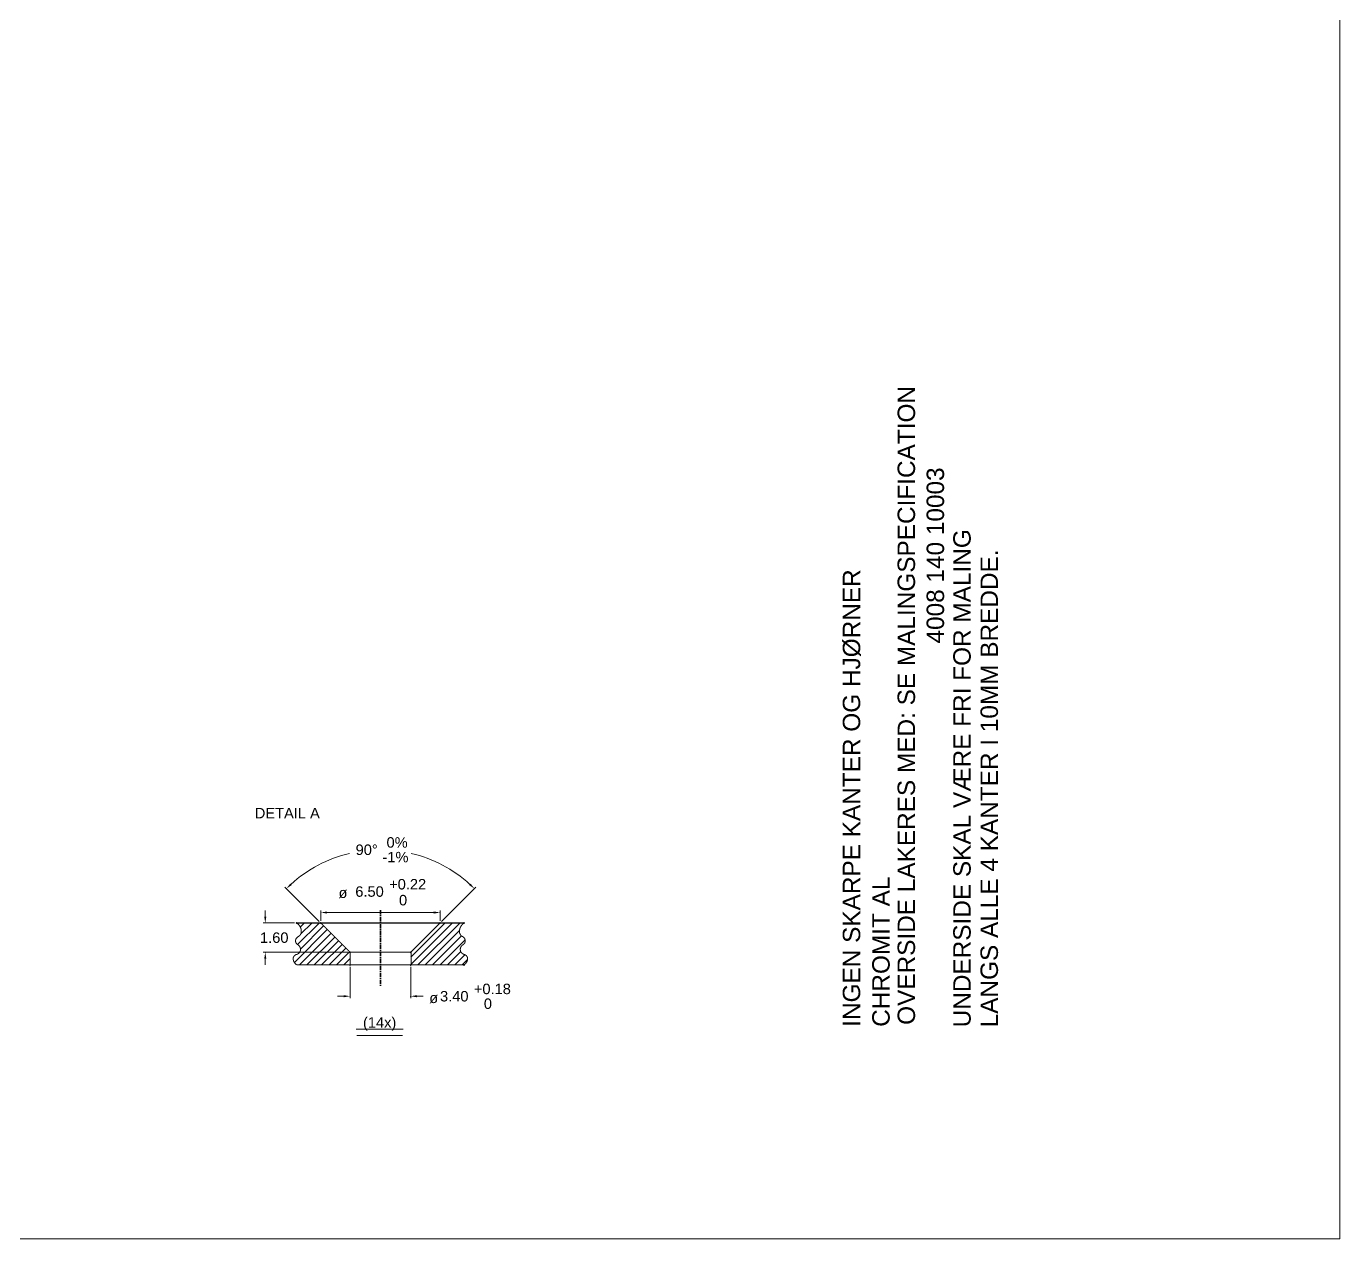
# Model space of a CAD drawing. Extents: x 20 to 965, y 10 to 705.
# Drawn here: x 588.5 to 965, y 10 to 357.6 of the extents above; entities that cross this region are included whole.
import ezdxf

# ---------------------------------------------------------------- set-up
doc = ezdxf.new("R2010")
doc.units = 0
doc.header["$MEASUREMENT"] = 0
doc.linetypes.add('CENTER', pattern=[2, 1.25, -0.25, 0.25, -0.25])
doc.layers.get('0').update_dxf_attribs({"linetype": 'CONTINUOUS'})
for name, color, linetype, lineweight in [('110-1', 10, 'CONTINUOUS', 20), ('110-1M', 3, 'CONTINUOUS', 35), ('110-2DIM', 1, 'CONTINUOUS', 13)]:
    doc.layers.add(name, color=color, linetype=linetype, lineweight=lineweight)
doc.styles.get("Standard").update_dxf_attribs({"font": 'ARIAL.TTF'})
doc.styles.add('UV', font='ARIAL.TTF')

# ---------------------------------------------------------------- blocks, each defined once
blk = doc.blocks.new('*X8')
at = {"color": 0}
for p, q in [((15.006, 8.996), (15.01, 9)), ((15.041, 7.97), (16.071, 9)), ((15.172, 8.808), (15.364, 9)), ((15.183, 7.758), (16.287, 8.863)), ((15.201, 8.484), (15.718, 9)), ((14.892, 7.114), (16.464, 8.686)), ((14.975, 8.258), (15.061, 8.344)), ((15.132, 7), (16.641, 8.509)), ((15.485, 7), (16.818, 8.332)), ((15.839, 7), (16.994, 8.156)), ((16.192, 7), (17.171, 7.979)), ((16.546, 7), (17.348, 7.802)), ((16.899, 7), (17.525, 7.625)), ((17.253, 7), (17.55, 7.297))]:
    blk.add_line(p, q, dxfattribs=at)
blk = doc.blocks.new('*X9')
at = {"color": 0}
for p, q in [((20.45, 7.015), (22.435, 9)), ((20.45, 7.369), (22.081, 9)), ((20.789, 7), (22.789, 9)), ((21.142, 7), (22.779, 8.637)), ((21.496, 7), (22.877, 8.381)), ((21.849, 7), (23.048, 8.198)), ((22.203, 7), (22.839, 7.636)), ((22.556, 7), (23.04, 7.484)), ((22.91, 7), (23.164, 7.254))]:
    blk.add_line(p, q, dxfattribs=at)

msp = doc.modelspace()

# ---------------------------------------------------------------- linework, layer by layer
at = {"layer": '110-1'}
for p in [(965, 705), (20, 10)]:
    msp.add_line(p, (965, 10), dxfattribs=at)
at = {"layer": '110-1M', "color": 3, "linetype": 'CENTER'}
msp.add_lwpolyline([(690.026, 104.237), (690.026, 82.527)], dxfattribs=at)
at = {"layer": '110-1M', "const_width": 0.3}
for points in [[(666.026, 100.527, -0.1347947), (667.08, 99.339, -0.1421464), (667.343, 97.854, -0.260812), (666.475, 96.632, 0.2811418), (665.706, 95.457, 0.2768744), (666.357, 94.291, -0.251153), (667.125, 93.059, -0.3606632), (665.997, 91.503, 0.3993064), (665.052, 89.995, 0.0966963), (665.382, 89.199, 0.0894692), (666.026, 88.527)], [(714.026, 100.527, 0.1347947), (712.972, 99.339, 0.1421464), (712.709, 97.854, 0.260812), (713.576, 96.632, -0.2811418), (714.345, 95.457, -0.2768744), (713.695, 94.291, 0.251153), (712.927, 93.059, 0.3606632), (714.054, 91.503, -0.3993064), (715, 89.995, -0.0966963), (714.67, 89.199, -0.0894692), (714.026, 88.527)]]:
    msp.add_lwpolyline(points, format="xyb", dxfattribs=at)
for points in [[(666.026, 100.527), (714.026, 100.527)], [(681.326, 92.127), (672.926, 100.527)], [(698.726, 92.127), (707.126, 100.527)], [(681.326, 92.127), (681.326, 88.527)], [(681.326, 92.127), (698.726, 92.127)], [(698.877, 91.975), (698.877, 88.375)], [(666.026, 88.527), (714.026, 88.527)]]:
    msp.add_lwpolyline(points, dxfattribs=at)
at = {"layer": '110-1M', "linetype": 'ByBlock'}
for p in [(666.026, 100.527), (672.926, 100.527), (672.926, 100.527), (707.126, 100.527), (707.126, 100.527), (714.026, 100.527), (681.326, 92.127), (681.326, 92.127), (698.726, 92.127), (681.326, 88.527), (698.726, 88.527), (714.026, 88.527)]:
    msp.add_point(p, dxfattribs=at)
at = {"layer": '110-2DIM', "linetype": 'ByBlock'}
for p, q in [((662.661, 110.792), (672.502, 100.951)), ((717.391, 110.792), (707.55, 100.951)), ((657.026, 102.327), (657.026, 104.127)), ((672.926, 101.127), (672.926, 104.127)), ((674.726, 103.527), (705.326, 103.527)), ((707.126, 101.127), (707.126, 104.127)), ((665.426, 100.527), (656.426, 100.527)), ((680.726, 92.127), (656.426, 92.127)), ((657.026, 90.327), (657.026, 88.527)), ((681.326, 87.927), (681.326, 78.927)), ((698.726, 87.927), (698.726, 78.927)), ((679.526, 79.527), (677.726, 79.527)), ((700.526, 79.527), (702.326, 79.527))]:
    msp.add_line(p, q, dxfattribs=at)
at = {"layer": '110-2DIM'}
for p, q in [((683.083, 70.121), (696.512, 70.121)), ((683.249, 68.298), (696.346, 68.298))]:
    msp.add_line(p, q, dxfattribs=at)
at = {"layer": '110-2DIM', "linetype": 'ByBlock'}
for start, end in [(103.44709, 132.29286), (47.70714, 76.55291)]:
    msp.add_arc((690.026, 83.427), 38.1, start, end, dxfattribs=at)
for p in [(707.126, 103.527), (657.026, 92.127), (698.726, 79.527)]:
    msp.add_point(p, dxfattribs=at)
for points in [[(664.595, 111.393), (664.18, 111.827), (663.085, 110.367)], [(715.457, 111.393), (715.871, 111.827), (716.967, 110.367)], [(657.326, 102.327), (656.726, 102.327), (657.026, 100.527)], [(674.726, 103.227), (674.726, 103.827), (672.926, 103.527)], [(705.326, 103.227), (705.326, 103.827), (707.126, 103.527)], [(657.326, 90.327), (656.726, 90.327), (657.026, 92.127)], [(679.526, 79.227), (679.526, 79.827), (681.326, 79.527)], [(700.526, 79.227), (700.526, 79.827), (698.726, 79.527)]]:
    msp.add_solid(points, dxfattribs=at)

# ---------------------------------------------------------------- block references
at = {"layer": '110-1M', "color": 3, "xscale": 6, "yscale": 6, "zscale": 6}
for name in ['*X8', '*X9']:
    msp.add_blockref(name, (576.032, 46.517), dxfattribs=at)

# ---------------------------------------------------------------- texts
at = {"layer": '110-1', "color": 15, "style": 'UV'}
for s, p in [('OVERSIDE LAKERES MED: SE MALINGSPECIFICATION ', (843.273, 71.319)), ('4008 140 10003', (851.586, 180.655))]:
    msp.add_text(s, height=5, rotation=90, dxfattribs=at).set_placement(p)
at = {"layer": '110-1', "color": 15}
for s, p in [('UNDERSIDE SKAL VÆRE FRI FOR MALING', (859.226, 70.614)), ('LANGS ALLE 4 KANTER I 10MM BREDDE.', (867.038, 70.614)), ('INGEN SKARPE KANTER OG HJØRNER', (827.554, 70.762)), ('CHROMIT AL', (835.997, 70.762))]:
    msp.add_text(s, height=5, rotation=90, dxfattribs=at).set_placement(p)
at = {"layer": '110-1M'}
msp.add_text('DETAIL A', height=3, dxfattribs=at).set_placement((654.026, 130.527))
at = {"layer": '110-2DIM', "linetype": 'ByBlock'}
for s, p in [(' 0%', (690.626, 122.127)), ('90°', (682.926, 120.027)), ('-1%', (690.626, 117.927)), ('+0.22', (692.54, 110.142)), ('6.50', (682.84, 108.042)), ('1.60', (655.526, 94.827)), ('+0.18', (716.826, 80.127)), ('3.40', (707.126, 78.027))]:
    msp.add_text(s, height=3, dxfattribs=at).set_placement(p)
at = {"layer": '110-2DIM'}
for s, p in [('ø', (678.025, 107.696)), ('0', (695.363, 105.576)), ('ø', (704.025, 77.569)), ('0', (719.679, 75.888)), ('(14x)', (685.038, 70.522))]:
    msp.add_text(s, height=3, dxfattribs=at).set_placement(p)

doc.saveas('drawing.dxf')
